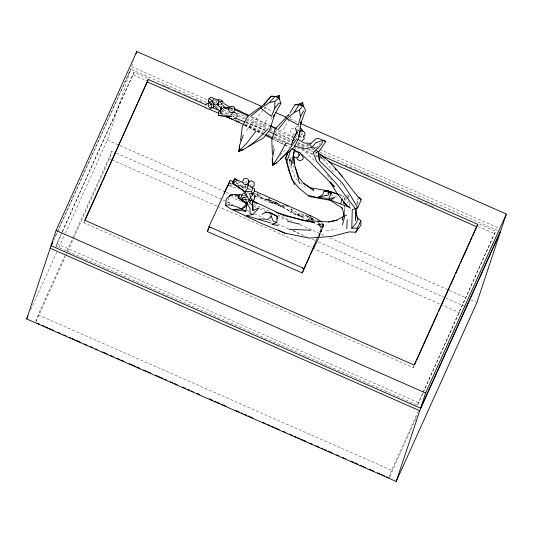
<?xml version="1.0" encoding="UTF-8"?>
<svg xmlns="http://www.w3.org/2000/svg" width="533" height="533" viewBox="0 0 533 533"><rect width="100%" height="100%" fill="white"/><g stroke="black" fill="none" stroke-linecap="round" stroke-linejoin="round"><path stroke-width="0.4" stroke-dasharray="2.67 2" d="M323.704 224.573L323.438 224.806L322.725 223.913L323.704 224.573L323.378 226.199L318.847 236.799M273.476 147.761L273.656 144.523M220.769 111.224L220.629 112.789L219.649 114.122M358.003 197.63L357.17 205.525M319.047 236.292L320.899 227.611L321.046 223.853M320.566 224.3L320.466 225.173L319.727 224.5L320.393 223.927L317.928 222.634M291.145 145.016L296.608 132.024L298.52 130.498L298.194 132.504L296.608 132.024L290.811 145.382M318.787 236.899L321.466 230.263L322.771 224.66L321.872 222.374M292.384 143.49L293.523 138.7L298.52 130.498M323.758 224.866L318.814 236.832L322.771 224.66M295.135 148.927L295.575 147.341M319.967 224.206L319.567 225.586L319.087 225.512L318.301 222.701M295.542 138.493L296.741 134.509L295.762 127.913L297.201 125.035M356.797 203.719L357.723 200.741L359.842 197.863M345.231 197.097L344.065 200.828L345.217 197.077M319.294 236.186L319.787 234.613M293.543 141.338L296.608 132.024M422.909 393.014L417.439 405.14L55.925 246.173L61.895 232.268M35.851 321.712L38.123 314.876L64.786 255.76M65.299 233.281L107.366 140.006L130.905 69.257L207.097 102.762M55.132 236.585L131.744 66.725L133.517 61.402M413.994 366.104L413.308 367.623L83.928 222.781L84.56 220.882M62.421 231.768L134.043 72.301L148.5 78.664M73.541 238.351L109.432 158.767L111.957 151.172L115.768 152.844M413.308 367.623L413.941 365.725M418.272 411.196L391.608 470.313L389.077 477.914L417.106 415.767M417.439 405.14L495.557 231.275L478.054 223.574M423.249 392.255L495.557 231.275M245.993 185.224L244.64 189.088L240.396 185.764M342.433 198.596L343.212 196.371L344.631 196.697M222.601 102.456L221.728 104.901L220.535 105.714M323.085 226.612L323.391 225.805M318.001 236.399L320.2 231.042M250.184 186.377L251.17 184.078L250.357 182.706M53.946 239.877L130.905 69.257M62.234 231.509L134.043 72.301M55.925 246.173L62.075 232.528M30.754 309.873L56.745 252.242M58.797 247.692L64.953 234.04M66.838 251.21L72.988 237.571M73.334 236.812L111.957 151.172M35.938 321.719L65.332 256.54M65.679 255.78L73.201 239.104M83.928 222.781L84.607 221.268M318.981 236.159L323.085 227.151L318.574 224.56L315.15 223.693M228.997 198.036L227.245 201.807L232.022 204.719M225.859 204.712L226.898 202.533M323.278 224.166L323.384 224.966L322.325 222.607M301.485 134.656L302.497 132.697M271.117 119.232L272.29 117.147M283.21 129.679L289.386 119.239M262.822 126.288L267.879 117.673M289.825 118.573L291.138 116.58M291.178 157.801L289.732 159.813L289.992 164.377L289.046 159.98L290.445 159.447L292.317 162.072M345.277 200.335L346.243 199.009M346.73 198.343L348.182 196.357L346.49 195.231M223.76 108.925L220.629 112.789L222.614 114.129M298.54 128.786L296.641 131.105L297.487 133.903M346.983 203.186L348.582 201.287M246.466 130.398L255.074 120.485L261.07 112.316L268.112 104.788M315.982 148.061L320.253 143.244M216.784 106.32L218.33 104.661M217.371 100.73L216.465 101.656L216.551 103.116M280.211 155.023L284.722 150.453M244.834 182.746L247.885 181.247M344.338 216.351L347.589 214.552L345.437 215.632M219.003 104.475L220.342 104.108L221.768 104.834M289.046 159.98L290.445 159.447L289.799 161.379L289.046 159.98L290.851 161.439M300.179 134.876L303.417 134.976M326.256 230.556L336.516 229.536M299.426 126.408L296.894 126.548L294.989 128.866L295.835 131.664L297.567 132.57M288.193 209.955L289.312 209.962M253.362 192.859L258.305 195.145L260.39 195.171L257.066 193.779L260.39 195.171M230.822 107.913L233.128 108.152M230.423 108.292L232.028 108.479L233.967 112.696M230.189 109.192L233.287 109.558M240.729 186.477L245.606 188.376M308.92 145.875L301.605 144.756L297.994 142.904M209.775 103.242L210.888 103.422L212.714 105.121M243.401 186.87L244.867 187.163L241.815 186.024L243.168 186.81M318.574 224.56L319.194 224.706L314.463 223.52M346.637 195.038L349.468 195.744M243.155 195.424L245.353 196.024M250.863 189.788L248.465 189.095L249.824 189.741M229.723 185.491L232.834 186.397M291.791 145.096L283.223 142.484L273.402 138.034M288.433 220.495L278.586 216.751M228.943 185.537L238.611 189.028M338.761 194.378L344.258 196.204M229.963 183.212L231.415 183.718M306.668 143.87L308.174 144.416M320.393 223.927L317.448 222.587M291.931 210.049L290.838 209.642L313.391 220.376M339.468 194.985L343.212 196.371M293.243 213.54L301.332 216.824L307.468 219.989M260.47 197.65L266.107 199.775M301.265 213.88L313.824 219.456L309.62 217.064L312.178 218.21M309.653 219.816L308.147 219.25L309.426 219.896M278.892 205.511L257.346 195.751L280.358 206.078L288.939 210.695L294.149 212.654L288.939 210.695L284.369 208.156M241.409 201.421L234.52 198.702L231.582 196.071M248.291 204.146L249.824 204.752M253.648 206.258L257.472 207.77M242.988 197.337L248.118 199.375M289.292 211.961L299.113 215.885M313.571 220.336L309.1 218.543L311.958 219.763M327.529 193.326L329.827 194.245M330.593 194.558L339.008 197.95M246.179 122.497L265.307 130.279M275.248 134.323L279.072 135.875M236.079 182.872L246.226 187.323M313.824 219.456L309.26 217.531M255.574 196.131L270.517 203.066M280.358 206.078L279.792 205.851L281.977 207.304M243.288 196.817L245.506 197.743M237.958 181.833L241.609 183.379M259.731 208.736L265.767 211.301M243.121 197.023L245.966 198.256M246.932 187.629L251.17 189.468M264.048 107.479L272.43 111.164M289.952 118.872L297.574 122.224M131.744 66.725L207.177 99.898M230.802 110.284L233.088 111.284M236.892 112.963L246.039 116.98M246.799 117.32L268.899 127.034M269.658 127.367L273.469 129.046M274.228 129.379L294.802 138.427M306.995 143.783L309.28 144.789M314.617 147.135L316.136 147.808M316.902 148.141L319.187 149.147M319.947 149.48L498.248 227.884M238.791 115.381L245.54 118.346M246.293 118.679L268.799 128.566M269.545 128.899L273.296 130.545M274.049 130.878L293.67 140.679M210.149 104.102L212.434 105.108M216.245 106.78L220.049 108.459M223.1 109.798L229.956 112.816M233.008 114.155L245.96 119.852M246.719 120.185L266.533 128.899M270.338 130.572L293.963 140.959M297.774 142.631L308.44 147.328M311.485 148.667L316.056 150.672M316.822 151.012L319.107 152.018M319.867 152.351L497.402 230.416M162.965 85.02L166.769 86.692M167.529 87.032L169.814 88.032M173.618 89.711L177.422 91.383M178.182 91.716L180.467 92.722M184.271 94.394L188.076 96.067M188.842 96.4L191.12 97.406M194.931 99.078L198.736 100.75M199.495 101.083L201.78 102.089M209.389 105.434L211.674 106.44M221.568 110.791L231.462 115.141M232.221 115.474L236.026 117.153M245.92 121.504L264.948 129.865M274.841 134.216L293.11 142.251M296.914 143.923L305.282 147.608M309.093 149.28L312.898 150.952M315.942 152.291L317.461 152.958M344.864 165.01L348.669 166.682M349.428 167.016L354.758 169.361M355.518 169.694L359.322 171.366M360.081 171.699L365.411 174.044M366.171 174.378L369.975 176.05M220.549 111.204L229.676 115.221M232.721 116.56L234.24 117.227M245.653 122.244L264.668 130.605M274.562 134.956L292.817 142.984M297.381 144.989L304.223 148.001M307.268 149.34L314.117 152.351M314.876 152.685L317.155 153.691M133.197 74.84L146.901 80.863M219.962 112.989L222.248 113.995M235.186 119.685L237.465 120.685M238.231 121.024L240.51 122.024M245.08 124.036L263.342 132.064M267.912 134.076L273.236 136.415M274.002 136.754L291.504 144.45M302.158 149.133L312.818 153.817M315.862 155.156L322.712 158.168M417.086 199.668L419.364 200.674M420.131 201.008L423.935 202.68M424.694 203.02L430.024 205.358M430.784 205.691L434.588 207.37M477.968 226.445L494.717 233.807M244.807 124.775L262.303 132.47M273.715 137.487L291.211 145.183M297.301 147.861L314.796 155.549M315.556 155.889L319.36 157.561M320.12 157.895L325.443 160.233M107.366 140.006L225.472 191.94M226.232 192.28L230.043 193.952M234.613 195.964L236.899 196.97M253.661 204.339L270.424 211.708M277.28 214.726L291.758 221.095M300.139 224.779L325.283 235.833M329.86 237.845L448.726 290.112M449.486 290.452L467.008 298.154M470.819 299.832L476.915 302.511M116.527 153.178L233.088 204.432M246.799 210.462L249.084 211.468M254.421 213.813L263.562 217.83M268.892 220.176L271.943 221.515M277.273 223.86L288.699 228.89M292.51 230.562L306.222 236.592M312.318 239.27L315.363 240.61M318.414 241.955L444.875 297.561M445.635 297.894L465.442 306.608M109.432 158.767L110.957 159.44M111.717 159.773L216.844 206.005M217.611 206.338L312.072 247.878M312.838 248.211L440.058 304.156M440.824 304.49L460.625 313.197M56.765 243.641L418.278 402.608M38.123 314.876L391.608 470.313M236.112 182.839L237.438 183.425M244.7 125.028L265.094 134.269M251.403 117.393L269.478 125.741M277.013 129.213L279.272 130.259M251.929 116.814L269.964 125.395M279.738 130.045L295.835 138.34M244.42 125.395L263.009 134.336M283.869 144.356L273.416 139.34L283.743 144.59M284.615 144.716L289.845 147.228M237.645 184.778L239.037 185.497L237.045 184.485M214.732 100.004L216.898 101.063M219.783 102.476L223.38 104.241M230.589 107.773L232.028 108.479M244.507 124.989L261.563 133.437M262.303 133.803L264.528 134.902M247.332 192.566L248.718 193.266M284.482 144.969L288.893 147.241M229.97 183.352L231.089 183.932M229.55 183.105L230.922 183.832M256.226 194.039L258.305 195.145M293.377 230.542L299.026 233.701M297.834 134.483L295.069 133.437L292.864 135.535L292.71 137.354L294.509 139.553M291.178 162.185L293.25 163.384L289.732 159.813L289.599 156.909M230.589 184.411L231.522 184.964M239.304 184.991L242.129 186.683M270.484 202.114L273.216 203.759M292.657 166.029L295.329 167.682M213.753 101.676L216.451 103.449M245.673 186.27L246.619 186.936M291.451 161.925L293.25 163.384M209.842 103.688L212.354 105.807M219.882 112.157L221.841 113.809M297.874 180.56L295.522 178.455L290.865 166.596M300.226 182.666L305.522 187.403M210.775 103.082L212.56 104.688M220.002 111.93L222.434 114.202M305.462 152.078L315.016 161.153M313.597 147.448L315.256 149.12M315.803 149.673L318.014 151.905M311.119 146.722L314.577 150.326M315.156 150.926L316.882 152.724M319.767 155.729L323.798 159.933L334.844 173.671M220.282 111.644L222.208 113.756M291.311 209.369L292.257 210.435M312.971 146.961L316.049 150.499M319.087 225.512L320.899 227.611L318.574 222.701M220.589 102.529L222.174 104.448M327.475 175.23L331.566 180.314M291.724 208.59L292.41 209.629M238.851 185.357L239.464 186.357M340.121 182.812L341.287 184.964M323.198 224.333L323.438 224.806M317.302 150.752L317.961 152.098M210.928 103.828L211.408 106.487M251.589 197.363L251.123 195.831L251.529 197.217M348.182 196.357L348.649 198.509M320.793 226.185L321.466 230.263M349.448 202.98L350.341 209.169M344.558 211.434L344.325 206.358L344.578 212.527M296.508 129.479L296.341 132.584L294.436 134.189L291.778 133.93L290.465 131.631L291.764 128.24L294.662 128.1L296.508 129.479M284.542 207.27L283.063 207.144L280.731 205.878L284.542 207.27M277.993 203.399L266.86 198.862L279.165 204.079L281.597 205.658L274.275 201.934L277.993 203.399M284.549 206.258L281.491 204.972L284.549 206.258M271.177 201.028L266.54 199.335L271.177 201.028M276.54 203.746L272.829 202.254L278.966 205.245L276.54 203.746M303.863 217.118L297.927 214.273L303.863 217.118M323.571 225.232L321.152 223.793L323.571 225.232M273.156 203L271.477 202.24L275.208 203.992L273.156 203M307.634 216.098L305.789 215.252L308.98 216.758L307.634 216.098M299.533 215.579L295.315 213.46L301.405 216.731L299.533 215.579M269.685 199.249L268.832 198.336L269.685 199.249"/><path stroke-width="0.8" d="M250.617 116.514L260.757 108.112L271.39 116.367L274.821 108.152L274.828 101.29L278.619 98.145L275.175 96.4L271.17 96.26L262.736 105.454L247.432 116.554L242.295 126.588L240.53 140.599M355.624 208.276L355.431 220.682L356.897 207.917M357.11 217.917L360.861 220.529L357.43 228.124L351.78 228.184L352.273 209.676L357.743 207.783L361.194 199.782L359.842 197.863L358.656 197.437C345.564 182.566 335.757 164.317 318.621 153.451M248.465 185.304L248.531 182.946M271.037 223.067L246.273 215.652L252.922 214.539L258.905 207.91L252.988 210.535L253.115 206.737L252.376 201.028M346.77 228.657L347.223 219.669M272.643 163.151L272.51 165.576C282.763 159.134 290.025 148.527 296.874 138.687M242.422 195.231L239.49 194.432L238.238 195.811L238.098 197.77L246.926 204.239L245.846 211.221L232.761 209.542L241.609 208.923L245.047 207.097L247.046 204.352M349.855 207.477L325.183 198.089L317.508 197.603L322.592 194.811L324.117 191.207L328.441 192.107L328.181 195.344L325.843 195.438L317.508 197.603L307.794 195.231L298.813 188.036L291.931 179.454L285.688 158.001L287.8 152.804M220.835 110.444L221.175 106.547L220.409 110.911M246.979 202.22L246.819 203.846L250.017 208.07L250.017 213.227L252.922 214.539M278.299 225.432L272.096 224.473L276.787 222.594L277.38 216.531L270.997 212.967L265.76 212.147L262.029 214.313M267.706 129.312C259.058 137.647 250.337 147.288 238.837 151.452L239.517 145.502L243.288 135.069M213.953 103.036L213.413 107.586L209.676 108.052L208.05 105.494L209.103 102.509L211.628 101.543L212.787 102.289M360.861 220.529L360.881 225.272L355.724 232.255L349.288 231.888L331.686 236.445L309.053 238.064L284.822 233.154L259.658 222.647L230.229 208.576L225.519 205.438L226.278 199.062L230.403 195.018L233.9 194.672L239.417 195.778M285.968 142.924L279.125 155.596L272.51 165.576L272.23 159.633L274.222 148.727M291.018 165.956L294.323 149.82M297.281 157.608L297.034 158.927L299.659 160.866L302.671 159.667L303.304 158.401L302.657 156.242L301.658 154.916M245.906 184.112L248.098 185.184L247.432 188.715L245.107 191.647L249.084 200.201L246.819 203.846L238.098 197.77L238.591 195.591L239.49 194.432M240.037 150.319L238.837 151.452L239.517 148.241M276.807 218.923L277.38 216.531L271.67 213.653M303.637 110.811L300.465 116.7L298.373 124.995L286.821 118.692L278.413 129.219M233.374 181.766L230.196 180.427L209.009 226.652L207.344 231.535L302.204 272.949L317.688 237.165M209.216 103.155L208.396 100.944L209.029 98.585L211.001 97.213L217.557 99.997M342.466 224.813L344.738 216.385L341.813 207.29M344.125 213.013L342.166 220.142L342.892 218.876M236.685 117.353L237.265 115.248L236.972 114.275L235.233 112.55L232.595 112.729L230.822 115.381M294.916 149.713L293.596 154.457L294.196 163.005L299.539 183.492M298.66 136.275L299.539 133.117M252.595 193.153L255.18 195.871L254.128 199.628L252.889 200.568L249.084 200.201L250.47 197.863L249.697 193.492L252.269 193.746L254.354 191.414L254.401 188.396L252.702 188.042L248.098 185.184M357.743 207.783L350.741 195.924L341.999 182.592L319.407 160.746L318.341 152.411L325.903 141.438L322.771 140.459L321.666 144.163L313.277 152.678L316.535 161.252L337.689 185.251L355.471 208.843M252.269 193.746L251.556 191.554L252.702 188.042M286.901 161.506L290.732 149.873M396.199 481.472L419.738 410.723L500.454 231.762L476.915 302.511L396.199 481.472L26.65 318.974L50.189 248.218L52.58 242.915M300.619 123.563L506.35 214.026L501.293 229.223L420.577 408.191L51.028 245.686L56.085 230.489L136.801 51.528L261.763 106.473M136.042 53.806L136.801 51.528M84.954 220.509L148.281 79.43L206.098 104.848M477.035 226.165L477.661 224.266L321.719 155.696M420.577 408.191L425.634 392.994L506.35 214.026M218.39 102.949L218.863 101.537L217.924 99.884M246.759 197.563L243.215 190.574L232.348 183.572L233.574 179.987L234.933 178.728L242.981 182.672M340.607 203.779L342.166 199.335M254.534 197.59L255.18 195.871M227.498 186.803L228.977 183.705M355.724 232.255L357.43 228.124M288.26 151.892L285.688 158.001L288.713 170.367L294.569 184.811M280.678 158.834L294.276 147.141L298.786 137.947L301.165 121.651L300.312 124.722L305.496 110.258L303.437 106.067L301.651 104.715L302.637 102.409L299.706 103.955L294.976 104.814L289.939 112.983M210.775 108.752L211.468 107.153M51.028 245.686L53.08 241.136M26.65 318.974L28.016 315.936M148.281 79.43L84.767 220.249L414.154 365.092L477.661 224.266M207.344 231.535L208.709 228.497M414.674 364.592L416.04 361.567M416.726 360.048L428.332 334.311M429.018 332.792L433.116 323.711M433.795 322.199L437.893 313.111M438.579 311.598L450.185 285.855M450.871 284.342L454.969 275.255M455.648 273.742L459.746 264.654M460.432 263.142L467.261 247.998M467.941 246.486L472.038 237.398M472.724 235.886L476.822 226.798L328.488 161.572M302.204 272.949L305.969 264.688M306.655 263.189L309.733 256.433M310.419 254.927L314.53 245.92M229.703 196.524L230.403 195.018L232.721 194.911M246.513 199.329L245.886 200.661L246.819 203.846L238.238 195.811M224.04 193.213L230.196 180.427M205.738 105.181L206.491 103.615L208.103 103.642M295.329 167.682L298.773 177.183L303.33 183.099L309.979 187.723L328.241 190.814L331.326 193.566L328.741 198.609L334.804 197.583L330.233 200.248L342.446 208.296M313.644 248.092L318.554 238.537M299.832 132.417L301.531 129.153M264.235 104.468L271.17 96.26L276.074 96.4L279.252 95.554L279.479 99.118L280.898 103.449L273.376 116.727L274.715 114.375L269.771 129.799L263.775 137.767L248.165 146.502M294.276 112.43L298.953 104.801L302.537 105.927L299.433 110.045L294.276 112.43L286.821 118.692M288.26 115.708L289.099 114.348M252.988 210.535L252.016 204.685L249.424 202.66L251.023 200.341M303.45 136.928L305.103 134.662L304.196 131.818L301.931 130.738L299.499 132.124M279.479 99.118L277.913 97.332L279.252 95.554M256.04 131.011L247.112 142.744L238.837 151.452M243.301 193.312L241.276 195.937L242.955 199.209L245.886 199.449M294.129 145.809L304.256 148.894L312.012 147.421L315.849 142.664L322.771 140.459M252.495 203.073L253.128 202.293L252.342 200.428M274.821 108.152L278.946 103.136L280.898 103.449M249.424 202.66L251.723 199.922M213.953 99.178L212.46 100.844L212.973 103.235L215.672 105.261L218.15 103.655M351.78 228.184L355.571 223.993L357.969 219.383L356.171 212.987M270.997 212.967L271.117 216.278L268.112 219.503L263.662 218.936L258.505 219.123M288.226 115.088L275.161 129.053L271.797 139.893L272.41 154.39M260.757 108.112L269.245 102.682L275.175 96.4M325.903 141.438L318.068 138.294L315.862 138.807L309.713 144.603L312.012 147.421M225.519 205.438L229.27 204.839L236.292 206.498L241.609 208.923L246.433 204.212M230.056 107.826L223.927 107.186L218.637 111.663L218.67 115.454L226.572 116.807L231.642 116.58L223.827 114.961L218.67 115.454M248.605 182.772L246.373 184.631L244.174 184.358L242.535 182.199L243.741 178.828L245.733 178.342L247.938 179.055L249.164 182.306M272.096 224.473L273.242 223.647M251.656 187.21L254.108 185.697L254.188 182.353L251.01 180.687L248.558 182.166M302.084 140.725L304.23 138.84L303.65 135.742M228.177 185.284L228.564 185.091M343.292 216.704L336.13 220.296L328.634 221.941L302.258 220.336L275.941 212.281M232.348 183.572L236.905 180.667L234.933 178.728L233.307 183.139L245.107 191.647L251.556 191.554M233.514 118.906L235.813 117.92M276.88 162.971L273.202 164.544L272.23 159.633M298.873 155.123L300.099 154.623M269.245 102.682L274.828 101.29M328.634 221.941L337.256 220.222M243.688 149.686L239.717 150.386L239.517 145.502M324.117 191.207L328.241 190.814L338.721 194.705M302.391 268.485L303.85 268.392L209.009 226.652L210.082 227.944M235.04 194.805L238.124 194.665M294.976 104.814L298.953 104.801M218.277 99.804L220.809 99.851L221.994 100.79L222.401 101.903M310.946 143.324L304.41 143.051L297.974 139.519M208.483 109.172L205.845 108.059M288.819 229.263L310.972 230.229M317.908 221.295L320.526 221.428M225.612 107.733L227.211 107.919M228.644 109.005L224.773 108.552L223.927 107.186M303.823 220.622L314.803 222.607L283.769 215.592L252.882 200.828M308.587 196.324L330.933 200.461M295.529 151.619L297.947 152.132L299.286 154.996L298.08 157.242L296.348 157.788L293.463 156.722M248.465 181.1L249.544 181.327M265.76 212.147L270.957 213.287M287.587 221.315L299.879 224.133M330.12 191.52L337.975 194.119M299.706 103.955L301.651 104.715M276.787 222.594L273.262 221.188L271.117 216.278M235.473 118.139L244.647 121.87M268.365 131.518L274.482 134.01M226.645 116.594L229.643 117.853M254.074 190.734L313.464 217.051L321.446 221.581M275.474 112.51L286.141 117.2M212.181 107.526L217.504 109.871M147.441 81.962L206.011 107.719M209.056 109.058L218.943 113.402M225.792 116.414L232.641 119.425M236.439 121.098L238.724 122.104M56.085 230.489L425.634 392.994M50.189 248.218L419.738 410.723M37.117 323.145L39.409 324.151M42.453 325.49L43.979 326.163M45.498 326.829L47.783 327.835M49.309 328.508L53.88 330.513M57.691 332.192L59.976 333.192M63.787 334.871L66.072 335.877M69.117 337.216L70.642 337.882M72.162 338.555L74.447 339.561M75.972 340.227L80.543 342.239M84.354 343.912L86.639 344.918M90.45 346.597L92.735 347.603M95.78 348.942L97.306 349.608M102.636 351.953L107.206 353.965M111.017 355.638L113.302 356.644M117.113 358.316L119.399 359.322M120.918 359.995L123.969 361.334M129.299 363.679L136.155 366.691M137.681 367.364L139.966 368.37M143.777 370.042L146.062 371.048M147.581 371.721L150.632 373.06M155.962 375.405L162.818 378.417M164.344 379.09L166.629 380.096M170.44 381.768L172.725 382.774M174.244 383.447L177.296 384.786M182.626 387.131L185.677 388.47M187.962 389.476L189.481 390.143M191.007 390.816L193.292 391.822M197.103 393.494L199.389 394.5M209.289 398.851L212.341 400.196M214.626 401.196L216.145 401.869M217.671 402.535L219.956 403.541M221.481 404.214L226.052 406.226M235.952 410.577L239.004 411.916M241.289 412.922L242.808 413.595M244.334 414.261L246.619 415.267M248.145 415.94L252.715 417.945M262.616 422.303L265.667 423.642M267.952 424.648L269.471 425.321M270.997 425.987L273.282 426.993M274.808 427.659L279.379 429.671M283.19 431.35L285.475 432.35M289.279 434.029L292.331 435.368M294.616 436.374L296.135 437.04M297.661 437.713L299.946 438.719M301.471 439.385L306.042 441.397M309.853 443.07L312.138 444.076M315.942 445.755L318.994 447.094M321.279 448.1L322.798 448.766M324.324 449.439L326.609 450.445M328.135 451.111L332.705 453.123M336.516 454.796L338.801 455.802M342.606 457.474L345.657 458.82M350.987 461.165L353.272 462.164M354.798 462.837L357.843 464.176M360.128 465.182L361.654 465.849M363.18 466.522L365.465 467.528M369.269 469.2L373.84 471.212M377.65 472.884L379.936 473.89M381.461 474.563L384.506 475.902M386.791 476.908L388.317 477.575M285.815 205.198L287.94 206.158M226.572 116.807L243.941 124.682M265.847 134.609L272.649 137.694M234.833 109.745L248.391 116.001M270.231 126.088L276.261 128.866M233.894 108.232L248.924 115.381M270.717 125.755L276.734 128.613M278.099 229.936L284.822 233.154M265.267 135.275L272.683 138.946M328.441 192.107L331.326 193.566M276.074 96.4L277.913 97.332M291.837 148.76L300.665 153.311M241.609 208.923L245.846 211.221M252.289 201.014L257.166 203.786M223.807 103.509L229.976 107.233M299.453 136.175L301.245 137.287M223.367 102.423L221.695 101.35L219.389 101.716L217.897 103.389L218.41 105.781L220.036 106.993M209.029 98.585L213.08 101.237M217.131 103.888L218.477 104.774M309.979 187.723L313.89 190.388L303.33 183.099M349.202 207.031L343.339 202.986L343.832 201.574L346.557 205.412L336.543 192.506L329.474 181.287M309.36 215.232L310.612 216.311M208.396 100.944L210.182 102.549M213.746 105.754L219.689 111.104M299.266 152.251L310.026 161.972L334.378 186.643L330.786 182.253M358.656 197.437L361.194 199.782M324.324 158.254L320.22 154.13L321.013 155.416M334.891 168.861L336.063 170.034M339.001 172.985L342.519 176.516M250.47 197.863L252.889 200.568M222.701 105.088L224.806 107.639M300.266 127.507L303.177 131.398M251.902 193.399L252.409 195.398L252.122 193.093M302.637 102.409L303.437 106.067M299.433 110.045L300.465 116.7M318.581 151.319L319.407 160.746M293.43 153.024L294.196 163.005M228.877 108.972L228.71 110.318L230.816 112.636L233.774 112.07L234.846 109.678L234.433 107.226L232.295 106.18L229.723 106.986L228.877 108.972"/></g></svg>
